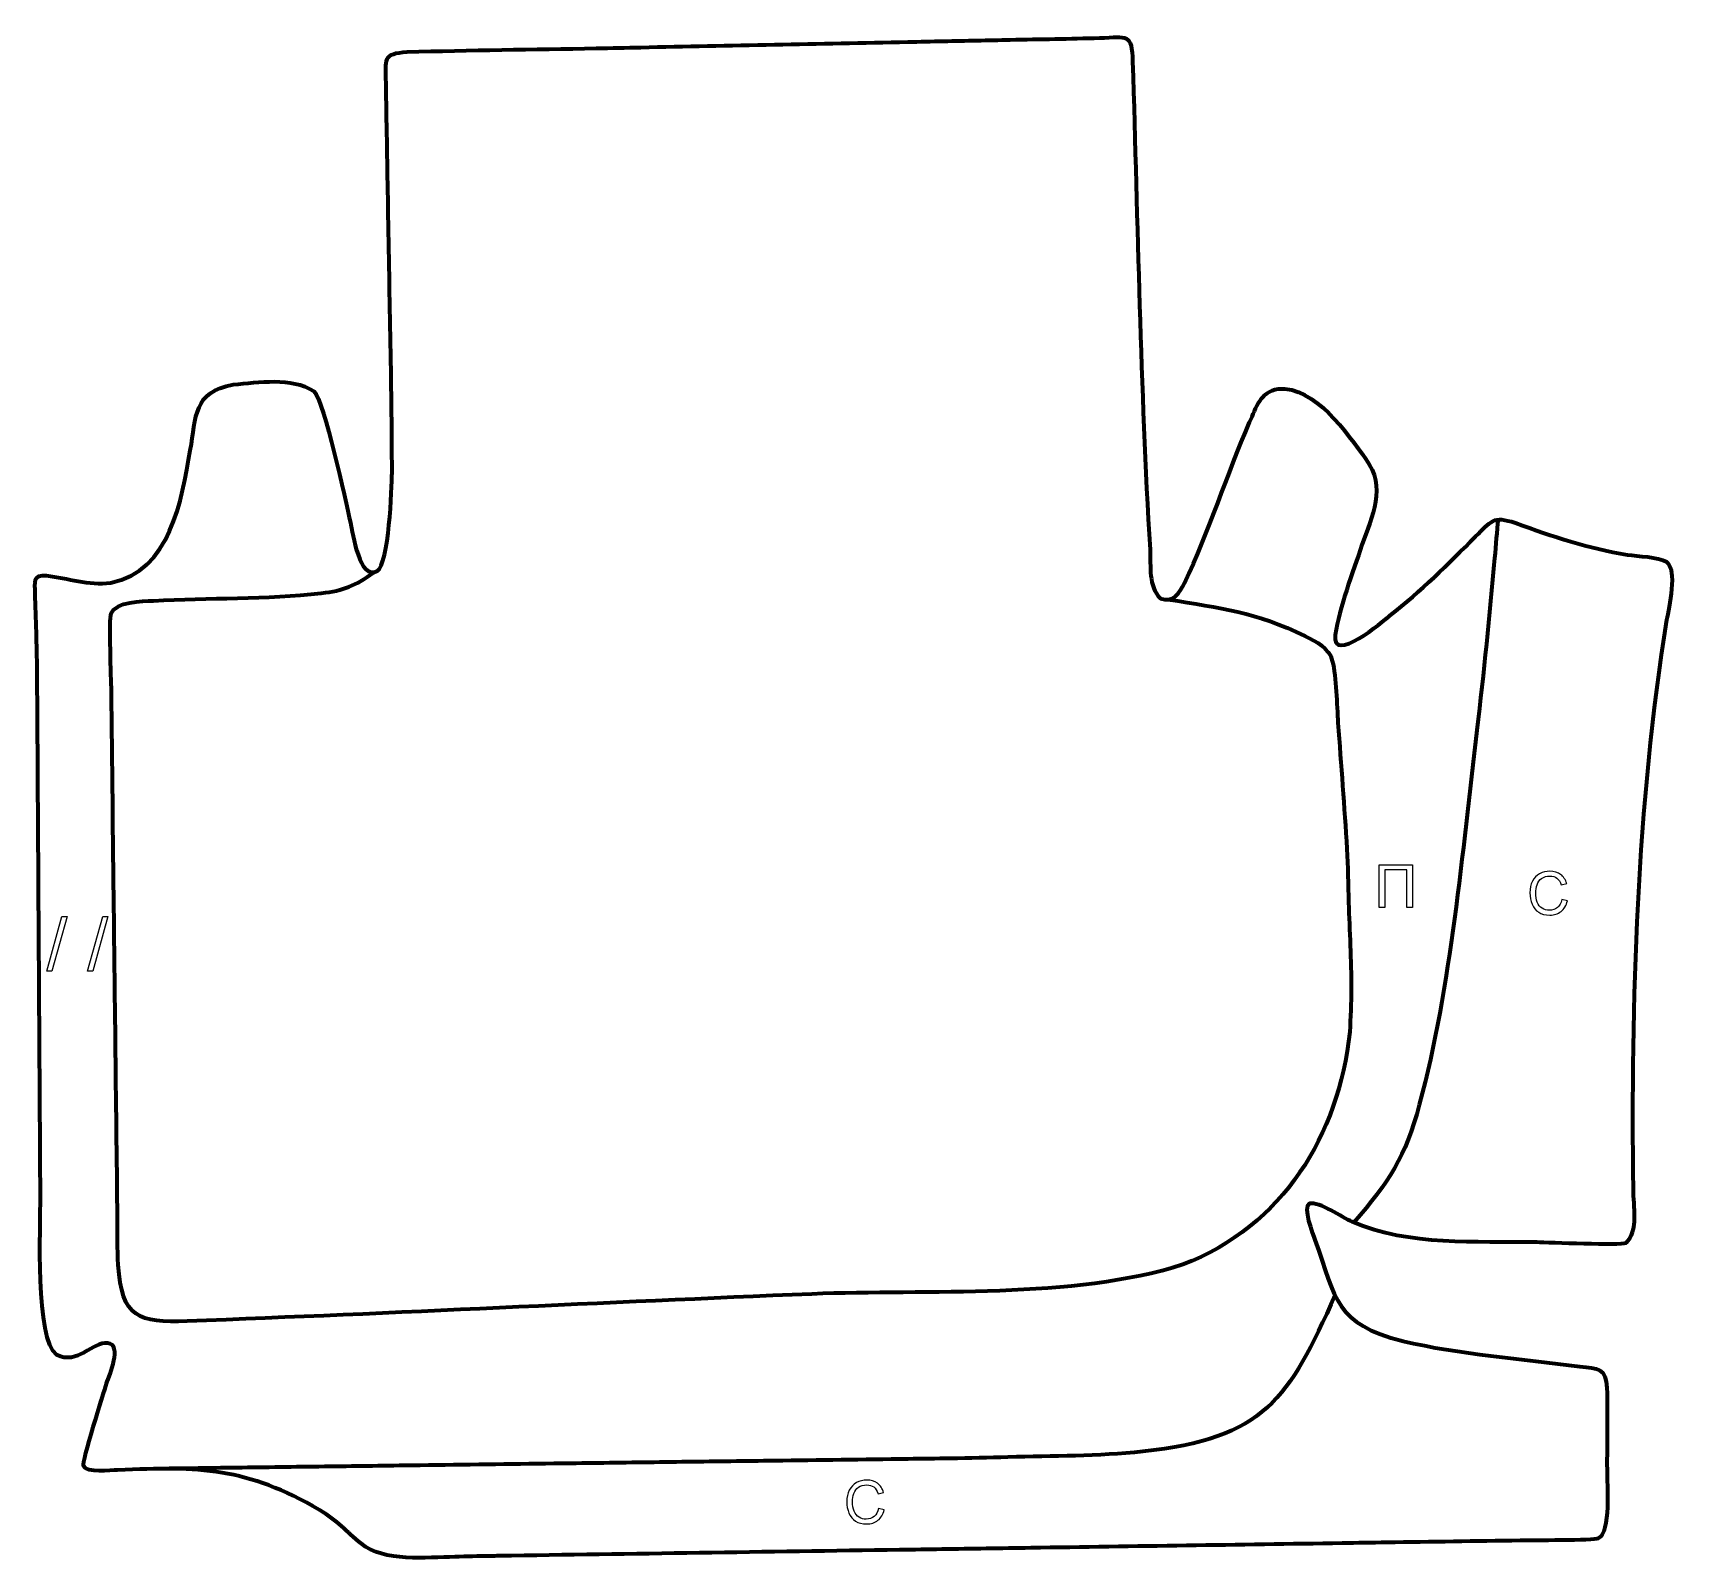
# Model space of a CAD drawing. Header units: millimetres. Extents: x 1223 to 1930, y 49 to 706.
import ezdxf

# ---------------------------------------------------------------- set-up
doc = ezdxf.new("R2010")
doc.units = ezdxf.units.MM
doc.header["$MEASUREMENT"] = 0
doc.layers.add('layer 2', color=7, linetype='Continuous')
doc.layers.add('layer 3', color=7, linetype='Continuous')

msp = doc.modelspace()

# ---------------------------------------------------------------- linework, layer by layer
at = {"layer": 'layer 2', "color": 142, "lineweight": 158}
for points, knots in [([(1852.6659, 497.6078), (1852.1639, 491.9296), (1851.6619, 486.2515), (1851.1598, 480.5733), (1851.1598, 480.5733), (1848.9624, 455.6451), (1846.5689, 431.4509), (1843.5413, 406.5973), (1843.5413, 406.5973), (1837.1991, 353.6165), (1832.5198, 296.972), (1818.8043, 245.4494), (1818.8043, 245.4494), (1812.8778, 223.1861), (1805.7485, 211.9374), (1790.5826, 194.8705)], [0, 0, 0, 0, 0.2, 0.2, 0.2, 0.2, 0.4, 0.4, 0.4, 0.4, 0.6, 0.6, 0.6, 0.6, 1, 1, 1, 1]), ([(1710.8416, 462.838), (1733.6723, 459.0651), (1748.2279, 457.5208), (1769.69, 447.0466), (1769.69, 447.0466), (1774.4011, 444.7473), (1780.0357, 441.9269), (1781.4005, 436.4336), (1781.4005, 436.4336), (1783.2166, 429.1239), (1783.3264, 417.5192), (1783.8143, 409.7066), (1783.8143, 409.7066), (1785.1422, 391.6415), (1786.5657, 373.5907), (1787.6481, 355.508), (1787.6481, 355.508), (1788.1028, 347.8601), (1788.1464, 340.1539), (1788.3913, 332.4926), (1788.3913, 332.4926), (1788.7973, 320.3132), (1789.4756, 307.4647), (1789.5241, 295.3476), (1789.5241, 295.3476), (1789.5487, 289.2005), (1789.2014, 282.9767), (1788.898, 276.8346), (1788.898, 276.8346), (1783.9513, 232.0119), (1760.2869, 193.5096), (1717.13, 176.7053), (1717.13, 176.7053), (1669.8866, 161.6193), (1607.5148, 166.096), (1557.5872, 164.0634), (1557.5872, 164.0634), (1468.0374, 160.3949), (1378.5301, 155.7393), (1288.9674, 152.3861), (1288.9674, 152.3861), (1268.1993, 151.6028), (1260.8172, 153.7609), (1259.3373, 176.6484), (1259.3373, 176.6484), (1258.8987, 183.4318), (1259.0609, 190.2912), (1259.046, 197.0889), (1259.046, 197.0889), (1258.9718, 203.461), (1258.8978, 209.833), (1258.8237, 216.2052), (1258.8237, 216.2052), (1258.5311, 241.375), (1258.2385, 266.5448), (1257.9458, 291.7145), (1257.9458, 291.7145), (1257.8014, 304.1401), (1257.6569, 316.5657), (1257.5125, 328.9912), (1257.5125, 328.9912), (1257.1458, 360.5332), (1256.7791, 392.075), (1256.4124, 423.6169), (1256.4124, 423.6169), (1256.3371, 428.5071), (1255.3381, 454.3774), (1256.2598, 456.783), (1256.2598, 456.783), (1258.2384, 461.9479), (1269.5853, 461.9374), (1274.4748, 462.2519), (1274.4748, 462.2519), (1298.2307, 463.5854), (1323.1827, 462.8351), (1346.6627, 465.5167), (1346.6627, 465.5167), (1356.4849, 466.6385), (1361.1047, 468.6041), (1369.0769, 474.3809)], [0, 0, 0, 0, 0.04761905, 0.04761905, 0.04761905, 0.04761905, 0.0952381, 0.0952381, 0.0952381, 0.0952381, 0.14285714, 0.14285714, 0.14285714, 0.14285714, 0.19047619, 0.19047619, 0.19047619, 0.19047619, 0.23809524, 0.23809524, 0.23809524, 0.23809524, 0.28571429, 0.28571429, 0.28571429, 0.28571429, 0.33333333, 0.33333333, 0.33333333, 0.33333333, 0.38095238, 0.38095238, 0.38095238, 0.38095238, 0.42857143, 0.42857143, 0.42857143, 0.42857143, 0.47619048, 0.47619048, 0.47619048, 0.47619048, 0.52380952, 0.52380952, 0.52380952, 0.52380952, 0.57142857, 0.57142857, 0.57142857, 0.57142857, 0.61904762, 0.61904762, 0.61904762, 0.61904762, 0.66666667, 0.66666667, 0.66666667, 0.66666667, 0.71428571, 0.71428571, 0.71428571, 0.71428571, 0.76190476, 0.76190476, 0.76190476, 0.76190476, 0.80952381, 0.80952381, 0.80952381, 0.80952381, 0.85714286, 0.85714286, 0.85714286, 0.85714286, 0.9047619, 0.9047619, 0.9047619, 0.9047619, 1, 1, 1, 1]), ([(1782.6282, 163.7212), (1762.7134, 118.7367), (1752.0412, 101.9284), (1699.8885, 96.3091), (1699.8885, 96.3091), (1680.6825, 94.2397), (1661.2339, 94.4053), (1641.9391, 93.8986), (1641.9391, 93.8986), (1633.673, 93.6684), (1625.4124, 93.4436), (1617.1437, 93.3203), (1617.1437, 93.3203), (1611.0779, 93.2416), (1605.0121, 93.163), (1598.9464, 93.0844), (1598.9464, 93.0844), (1579.7913, 92.8361), (1560.6361, 92.5878), (1541.481, 92.3395), (1541.481, 92.3395), (1529.0302, 92.1782), (1516.5794, 92.0167), (1504.1286, 91.8553), (1504.1286, 91.8553), (1491.3585, 91.6898), (1478.5884, 91.5243), (1465.8183, 91.3587), (1465.8183, 91.3587), (1459.4333, 91.276), (1453.0483, 91.1932), (1446.6632, 91.1105), (1446.6632, 91.1105), (1427.5082, 90.8622), (1408.3531, 90.6139), (1389.1979, 90.3656), (1389.1979, 90.3656), (1377.0664, 90.2083), (1364.9348, 90.051), (1352.8032, 89.8938), (1352.8032, 89.8938), (1346.4181, 89.811), (1340.0331, 89.7283), (1333.6481, 89.6455), (1333.6481, 89.6455), (1321.1972, 89.4841), (1308.7465, 89.3227), (1296.2957, 89.1613), (1296.2957, 89.1613), (1289.5913, 89.0744), (1282.8871, 88.9875), (1276.1828, 88.9006), (1276.1828, 88.9006), (1276.1828, 88.9006), (1275.225, 88.8882), (1275.225, 88.8882)], [0, 0, 0, 0, 0.06666667, 0.06666667, 0.06666667, 0.06666667, 0.13333333, 0.13333333, 0.13333333, 0.13333333, 0.2, 0.2, 0.2, 0.2, 0.26666667, 0.26666667, 0.26666667, 0.26666667, 0.33333333, 0.33333333, 0.33333333, 0.33333333, 0.4, 0.4, 0.4, 0.4, 0.46666667, 0.46666667, 0.46666667, 0.46666667, 0.53333333, 0.53333333, 0.53333333, 0.53333333, 0.6, 0.6, 0.6, 0.6, 0.66666667, 0.66666667, 0.66666667, 0.66666667, 0.73333333, 0.73333333, 0.73333333, 0.73333333, 0.8, 0.8, 0.8, 0.8, 0.86666667, 0.86666667, 0.86666667, 0.86666667, 1, 1, 1, 1])]:
    msp.add_open_spline(points, degree=3, knots=knots, dxfattribs=at)
at = {"layer": 'layer 2', "color": 142}
for points, knots in [([(1815.8546, 348.6108), (1815.8546, 348.6108), (1801.5166, 348.6108), (1801.5166, 348.6108), (1801.5166, 348.6108), (1801.5166, 348.6108), (1801.5166, 330.3439), (1801.5166, 330.3439), (1801.5166, 330.3439), (1801.5166, 330.3439), (1803.9403, 330.3439), (1803.9403, 330.3439), (1803.9403, 330.3439), (1803.9403, 330.3439), (1803.9403, 346.4678), (1803.9403, 346.4678), (1803.9403, 346.4678), (1803.9403, 346.4678), (1813.4309, 346.4678), (1813.4309, 346.4678), (1813.4309, 346.4678), (1813.4309, 346.4678), (1813.4309, 330.3439), (1813.4309, 330.3439), (1813.4309, 330.3439), (1813.4309, 330.3439), (1815.8546, 330.3439), (1815.8546, 330.3439), (1815.8546, 330.3439), (1815.8546, 330.3439), (1815.8546, 348.6108), (1815.8546, 348.6108)], [0, 0, 0, 0, 0.11111111, 0.11111111, 0.11111111, 0.11111111, 0.22222222, 0.22222222, 0.22222222, 0.22222222, 0.33333333, 0.33333333, 0.33333333, 0.33333333, 0.44444444, 0.44444444, 0.44444444, 0.44444444, 0.55555556, 0.55555556, 0.55555556, 0.55555556, 0.66666667, 0.66666667, 0.66666667, 0.66666667, 0.77777778, 0.77777778, 0.77777778, 0.77777778, 1, 1, 1, 1]), ([(1880.0536, 333.7402), (1880.0536, 333.7402), (1882.4774, 333.1279), (1882.4774, 333.1279), (1882.4774, 333.1279), (1881.9714, 331.1422), (1881.0615, 329.6327), (1879.7475, 328.5909), (1879.7475, 328.5909), (1878.4336, 327.5492), (1876.8263, 327.0262), (1874.9256, 327.0262), (1874.9256, 327.0262), (1872.9612, 327.0262), (1871.3624, 327.4258), (1870.1293, 328.2295), (1870.1293, 328.2295), (1868.8962, 329.0289), (1867.9607, 330.1897), (1867.3186, 331.7077), (1867.3186, 331.7077), (1866.6766, 333.2299), (1866.3534, 334.8585), (1866.3534, 336.6018), (1866.3534, 336.6018), (1866.3534, 338.5025), (1866.7149, 340.1608), (1867.442, 341.5768), (1867.442, 341.5768), (1868.1691, 342.9927), (1869.2023, 344.0685), (1870.5417, 344.8041), (1870.5417, 344.8041), (1871.8811, 345.5397), (1873.3566, 345.9054), (1874.9639, 345.9054), (1874.9639, 345.9054), (1876.7923, 345.9054), (1878.3273, 345.4419), (1879.5689, 344.5107), (1879.5689, 344.5107), (1880.8149, 343.5795), (1881.6823, 342.2741), (1882.1713, 340.5903), (1882.1713, 340.5903), (1882.1713, 340.5903), (1879.7985, 340.029), (1879.7985, 340.029), (1879.7985, 340.029), (1879.3776, 341.3557), (1878.761, 342.3251), (1877.9574, 342.9289), (1877.9574, 342.9289), (1877.1537, 343.537), (1876.1417, 343.8389), (1874.9214, 343.8389), (1874.9214, 343.8389), (1873.5224, 343.8389), (1872.3489, 343.503), (1871.4092, 342.8311), (1871.4092, 342.8311), (1870.4694, 342.1593), (1869.8061, 341.2536), (1869.4277, 340.1226), (1869.4277, 340.1226), (1869.045, 338.9873), (1868.8536, 337.8179), (1868.8536, 336.6146), (1868.8536, 336.6146), (1868.8536, 335.0626), (1869.079, 333.7062), (1869.5297, 332.5496), (1869.5297, 332.5496), (1869.9805, 331.3888), (1870.682, 330.5256), (1871.6345, 329.9516), (1871.6345, 329.9516), (1872.587, 329.3776), (1873.616, 329.0927), (1874.7258, 329.0927), (1874.7258, 329.0927), (1876.0779, 329.0927), (1877.2175, 329.4839), (1878.153, 330.262), (1878.153, 330.262), (1879.0884, 331.0444), (1879.722, 332.2009), (1880.0536, 333.7402)], [0, 0, 0, 0, 0.04347826, 0.04347826, 0.04347826, 0.04347826, 0.08695652, 0.08695652, 0.08695652, 0.08695652, 0.13043478, 0.13043478, 0.13043478, 0.13043478, 0.17391304, 0.17391304, 0.17391304, 0.17391304, 0.2173913, 0.2173913, 0.2173913, 0.2173913, 0.26086957, 0.26086957, 0.26086957, 0.26086957, 0.30434783, 0.30434783, 0.30434783, 0.30434783, 0.34782609, 0.34782609, 0.34782609, 0.34782609, 0.39130435, 0.39130435, 0.39130435, 0.39130435, 0.43478261, 0.43478261, 0.43478261, 0.43478261, 0.47826087, 0.47826087, 0.47826087, 0.47826087, 0.52173913, 0.52173913, 0.52173913, 0.52173913, 0.56521739, 0.56521739, 0.56521739, 0.56521739, 0.60869565, 0.60869565, 0.60869565, 0.60869565, 0.65217391, 0.65217391, 0.65217391, 0.65217391, 0.69565217, 0.69565217, 0.69565217, 0.69565217, 0.73913043, 0.73913043, 0.73913043, 0.73913043, 0.7826087, 0.7826087, 0.7826087, 0.7826087, 0.82608696, 0.82608696, 0.82608696, 0.82608696, 0.86956522, 0.86956522, 0.86956522, 0.86956522, 0.91304348, 0.91304348, 0.91304348, 0.91304348, 1, 1, 1, 1]), ([(1230.8042, 302.9799), (1230.8042, 302.9799), (1237.346, 326.3662), (1237.346, 326.3662), (1237.346, 326.3662), (1237.346, 326.3662), (1235.1233, 326.3662), (1235.1233, 326.3662), (1235.1233, 326.3662), (1235.1233, 326.3662), (1228.5814, 302.9799), (1228.5814, 302.9799), (1228.5814, 302.9799), (1228.5814, 302.9799), (1230.8042, 302.9799), (1230.8042, 302.9799)], [0, 0, 0, 0, 0.2, 0.2, 0.2, 0.2, 0.4, 0.4, 0.4, 0.4, 0.6, 0.6, 0.6, 0.6, 1, 1, 1, 1]), ([(1248.365, 302.9799), (1248.365, 302.9799), (1254.9068, 326.3662), (1254.9068, 326.3662), (1254.9068, 326.3662), (1254.9068, 326.3662), (1252.6841, 326.3662), (1252.6841, 326.3662), (1252.6841, 326.3662), (1252.6841, 326.3662), (1246.1422, 302.9799), (1246.1422, 302.9799), (1246.1422, 302.9799), (1246.1422, 302.9799), (1248.365, 302.9799), (1248.365, 302.9799)], [0, 0, 0, 0, 0.2, 0.2, 0.2, 0.2, 0.4, 0.4, 0.4, 0.4, 0.6, 0.6, 0.6, 0.6, 1, 1, 1, 1]), ([(1586.3071, 71.8845), (1586.3071, 71.8845), (1588.7308, 71.2722), (1588.7308, 71.2722), (1588.7308, 71.2722), (1588.2248, 69.2865), (1587.3149, 67.777), (1586.001, 66.7352), (1586.001, 66.7352), (1584.6871, 65.6935), (1583.0798, 65.1705), (1581.1791, 65.1705), (1581.1791, 65.1705), (1579.2147, 65.1705), (1577.6159, 65.5701), (1576.3828, 66.3738), (1576.3828, 66.3738), (1575.1497, 67.1732), (1574.2142, 68.334), (1573.5721, 69.852), (1573.5721, 69.852), (1572.9301, 71.3742), (1572.6069, 73.0028), (1572.6069, 74.7461), (1572.6069, 74.7461), (1572.6069, 76.6468), (1572.9684, 78.3051), (1573.6955, 79.7211), (1573.6955, 79.7211), (1574.4226, 81.137), (1575.4558, 82.2128), (1576.7952, 82.9484), (1576.7952, 82.9484), (1578.1346, 83.684), (1579.6101, 84.0497), (1581.2174, 84.0497), (1581.2174, 84.0497), (1583.0458, 84.0497), (1584.5808, 83.5862), (1585.8224, 82.655), (1585.8224, 82.655), (1587.0683, 81.7238), (1587.9357, 80.4184), (1588.4247, 78.7346), (1588.4247, 78.7346), (1588.4247, 78.7346), (1586.052, 78.1733), (1586.052, 78.1733), (1586.052, 78.1733), (1585.6311, 79.5), (1585.0145, 80.4694), (1584.2109, 81.0732), (1584.2109, 81.0732), (1583.4072, 81.6813), (1582.3952, 81.9832), (1581.1749, 81.9832), (1581.1749, 81.9832), (1579.7759, 81.9832), (1578.6024, 81.6473), (1577.6627, 80.9754), (1577.6627, 80.9754), (1576.7229, 80.3036), (1576.0596, 79.3979), (1575.6812, 78.2669), (1575.6812, 78.2669), (1575.2985, 77.1316), (1575.1071, 75.9622), (1575.1071, 74.7589), (1575.1071, 74.7589), (1575.1071, 73.2069), (1575.3325, 71.8505), (1575.7832, 70.6939), (1575.7832, 70.6939), (1576.234, 69.5331), (1576.9355, 68.6699), (1577.888, 68.0959), (1577.888, 68.0959), (1578.8405, 67.5219), (1579.8695, 67.237), (1580.9793, 67.237), (1580.9793, 67.237), (1582.3314, 67.237), (1583.471, 67.6282), (1584.4065, 68.4063), (1584.4065, 68.4063), (1585.3419, 69.1887), (1585.9755, 70.3452), (1586.3071, 71.8845)], [0, 0, 0, 0, 0.04347826, 0.04347826, 0.04347826, 0.04347826, 0.08695652, 0.08695652, 0.08695652, 0.08695652, 0.13043478, 0.13043478, 0.13043478, 0.13043478, 0.17391304, 0.17391304, 0.17391304, 0.17391304, 0.2173913, 0.2173913, 0.2173913, 0.2173913, 0.26086957, 0.26086957, 0.26086957, 0.26086957, 0.30434783, 0.30434783, 0.30434783, 0.30434783, 0.34782609, 0.34782609, 0.34782609, 0.34782609, 0.39130435, 0.39130435, 0.39130435, 0.39130435, 0.43478261, 0.43478261, 0.43478261, 0.43478261, 0.47826087, 0.47826087, 0.47826087, 0.47826087, 0.52173913, 0.52173913, 0.52173913, 0.52173913, 0.56521739, 0.56521739, 0.56521739, 0.56521739, 0.60869565, 0.60869565, 0.60869565, 0.60869565, 0.65217391, 0.65217391, 0.65217391, 0.65217391, 0.69565217, 0.69565217, 0.69565217, 0.69565217, 0.73913043, 0.73913043, 0.73913043, 0.73913043, 0.7826087, 0.7826087, 0.7826087, 0.7826087, 0.82608696, 0.82608696, 0.82608696, 0.82608696, 0.86956522, 0.86956522, 0.86956522, 0.86956522, 0.91304348, 0.91304348, 0.91304348, 0.91304348, 1, 1, 1, 1])]:
    msp.add_open_spline(points, degree=3, knots=knots, dxfattribs=at)
at = {"layer": 'layer 3', "color": 242, "lineweight": 158}
msp.add_open_spline([(1860.1197, 495.6927), (1850.4592, 499.0059), (1849.7371, 496.4656), (1843.0032, 489.8568), (1843.0032, 489.8568), (1830.7411, 477.69), (1819.895, 466.5269), (1806.1592, 455.842), (1806.1592, 455.842), (1803.2318, 453.4747), (1781.1624, 434.6453), (1782.6212, 447.5825), (1782.6212, 447.5825), (1784.4127, 459.3309), (1790.2508, 474.6487), (1794.1451, 486.2178), (1794.1451, 486.2178), (1798.5705, 498.6862), (1804.7552, 511.0798), (1795.8004, 523.1456), (1795.8004, 523.1456), (1787.5514, 534.4558), (1774.0742, 554.4544), (1758.0619, 553.4116), (1758.0619, 553.4116), (1750.4942, 552.0189), (1748.6974, 545.3913), (1745.8507, 538.9983), (1745.8507, 538.9983), (1735.959, 516.2265), (1728.5468, 492.0883), (1717.7648, 469.8047), (1717.7648, 469.8047), (1715.7574, 465.6563), (1712.9071, 461.0566), (1707.5067, 463.2457), (1707.5067, 463.2457), (1702.143, 468.3369), (1703.4379, 477.1859), (1703.0038, 484.2282), (1703.0038, 484.2282), (1698.791, 554.3272), (1697.755, 623.9684), (1695.5299, 694.0814), (1695.5299, 694.0814), (1695.1374, 706.4525), (1693.3826, 704.6723), (1681.3473, 704.3152), (1681.3473, 704.3152), (1668.5679, 703.9358), (1655.7131, 703.7619), (1642.9237, 703.4997), (1642.9237, 703.4997), (1633.3538, 703.3034), (1623.784, 703.1071), (1614.2141, 702.9109), (1614.2141, 702.9109), (1609.1101, 702.8062), (1604.0062, 702.7015), (1598.9023, 702.5968), (1598.9023, 702.5968), (1560.6228, 701.8117), (1522.3433, 701.0267), (1484.0639, 700.2416), (1484.0639, 700.2416), (1477.684, 700.1107), (1471.304, 699.98), (1464.9241, 699.8491), (1464.9241, 699.8491), (1437.845, 699.3004), (1410.6615, 699.095), (1383.6021, 698.2434), (1383.6021, 698.2434), (1372.8866, 697.7442), (1374.4007, 694.951), (1374.5199, 684.977), (1374.5199, 684.977), (1374.7182, 668.3979), (1375.1127, 651.7371), (1375.3559, 635.1407), (1375.3559, 635.1407), (1375.941, 595.911), (1376.959, 556.5523), (1377.0957, 517.3334), (1377.0957, 517.3334), (1377.0139, 510.6832), (1375.7211, 477.9445), (1370.7864, 475.0824), (1370.7864, 475.0824), (1363.0426, 470.5909), (1360.2616, 491.2446), (1359.179, 495.9342), (1359.179, 495.9342), (1357.0002, 505.3529), (1348.0983, 547.4239), (1343.5002, 552.3553), (1343.5002, 552.3553), (1333.7046, 558.6517), (1319.8521, 556.0875), (1308.8384, 555.2431), (1308.8384, 555.2431), (1291.5597, 552.0373), (1292.9586, 541.536), (1290.3456, 526.8578), (1290.3456, 526.8578), (1286.668, 505.6829), (1281.7112, 474.8046), (1256.1617, 469.9768), (1256.1617, 469.9768), (1246.412, 468.737), (1237.8126, 471.9732), (1228.5107, 473.0356), (1228.5107, 473.0356), (1222.6617, 473.7035), (1223.5202, 470.0794), (1223.6403, 465.3933), (1223.6403, 465.3933), (1223.9228, 454.3684), (1224.4167, 443.2454), (1224.5037, 432.237), (1224.5037, 432.237), (1224.5434, 425.8681), (1224.5831, 419.4991), (1224.6226, 413.1303), (1224.6226, 413.1303), (1224.8605, 374.9166), (1225.0983, 336.7031), (1225.3362, 298.4895), (1225.3362, 298.4895), (1225.4115, 286.3886), (1225.4868, 274.2876), (1225.5622, 262.1866), (1225.5622, 262.1866), (1225.5998, 256.1361), (1225.6374, 250.0856), (1225.6751, 244.0352), (1225.6751, 244.0352), (1225.7147, 237.6662), (1225.7544, 231.2973), (1225.794, 224.9283), (1225.794, 224.9283), (1225.8337, 218.5595), (1225.8733, 212.1905), (1225.9129, 205.8216), (1225.9129, 205.8216), (1225.9169, 193.5842), (1223.7226, 144.4993), (1232.8156, 137.8727), (1232.8156, 137.8727), (1241.8134, 133.2676), (1248.348, 143.7162), (1254.8523, 142.9838), (1254.8523, 142.9838), (1261.2818, 142.2599), (1255.5403, 129.2876), (1254.3489, 125.6537), (1254.3489, 125.6537), (1253.0484, 121.5678), (1243.7453, 91.5811), (1244.3584, 90.1404), (1244.3584, 90.1404), (1245.7378, 86.8983), (1256.1389, 88.2089), (1259.041, 88.3437), (1259.041, 88.3437), (1294.2713, 89.9249), (1314.649, 89.5112), (1346.0033, 71.1367), (1346.0033, 71.1367), (1353.6635, 66.6476), (1357.291, 61.9875), (1363.7971, 56.7076), (1363.7971, 56.7076), (1373.5778, 48.7702), (1392.0119, 50.7501), (1404.115, 51.0318), (1404.115, 51.0318), (1409.1797, 51.1496), (1414.2417, 51.2802), (1419.3073, 51.3647), (1419.3073, 51.3647), (1420.5826, 51.384), (1421.8581, 51.4031), (1423.1335, 51.4223), (1423.1335, 51.4223), (1480.5266, 52.2865), (1537.9196, 53.1507), (1595.3126, 54.0149), (1595.3126, 54.0149), (1601.3708, 54.1061), (1607.429, 54.1974), (1613.4871, 54.2886), (1613.4871, 54.2886), (1626.2412, 54.4807), (1638.9952, 54.6727), (1651.7492, 54.8648), (1651.7492, 54.8648), (1696.3882, 55.5369), (1741.0272, 56.2091), (1785.6663, 56.8814), (1785.6663, 56.8814), (1792.0433, 56.9774), (1798.4203, 57.0734), (1804.7973, 57.1694), (1804.7973, 57.1694), (1823.9283, 57.4575), (1843.0593, 57.7456), (1862.1904, 58.0336), (1862.1904, 58.0336), (1866.5148, 58.0827), (1894.1601, 58.0616), (1895.7443, 58.8783), (1895.7443, 58.8783), (1901.2094, 61.6955), (1899.5242, 82.0849), (1899.5064, 88.5314), (1899.5064, 88.5314), (1899.4782, 100.2077), (1899.6625, 112.0182), (1899.4814, 123.6733), (1899.4814, 123.6733), (1899.0807, 132.3287), (1895.5286, 131.9377), (1887.7957, 132.9571), (1887.7957, 132.9571), (1863.0023, 136.1014), (1836.0142, 138.1738), (1811.8041, 143.8254), (1811.8041, 143.8254), (1782.2519, 151.4673), (1783.3511, 161.2774), (1773.9154, 187.3498), (1773.9154, 187.3498), (1773.0722, 189.6798), (1768.3232, 201.7179), (1771.566, 202.9708), (1771.566, 202.9708), (1775.7932, 203.8747), (1785.6516, 197.0436), (1789.906, 195.0606), (1789.906, 195.0606), (1814.8909, 184.4722), (1842.6866, 186.8789), (1869.3098, 186.3202), (1869.3098, 186.3202), (1874.4033, 186.1939), (1905.5478, 184.8745), (1907.5811, 185.8934), (1907.5811, 185.8934), (1913.0281, 191.0001), (1910.7899, 202.2379), (1910.6896, 209.0953), (1910.6896, 209.0953), (1909.6693, 289.8263), (1912.2972, 374.2175), (1925.1361, 453.9872), (1925.1361, 453.9872), (1926.0311, 459.2604), (1930.0768, 475.6796), (1924.9038, 479.0443), (1924.9038, 479.0443), (1921.7151, 481.1185), (1912.6368, 481.3168), (1908.3178, 482.0234), (1908.3178, 482.0234), (1891.1759, 484.8274), (1876.358, 489.8248), (1860.1197, 495.6927)], degree=3, knots=[0, 0, 0, 0, 0.01470588, 0.01470588, 0.01470588, 0.01470588, 0.02941176, 0.02941176, 0.02941176, 0.02941176, 0.04411765, 0.04411765, 0.04411765, 0.04411765, 0.05882353, 0.05882353, 0.05882353, 0.05882353, 0.07352941, 0.07352941, 0.07352941, 0.07352941, 0.08823529, 0.08823529, 0.08823529, 0.08823529, 0.10294118, 0.10294118, 0.10294118, 0.10294118, 0.11764706, 0.11764706, 0.11764706, 0.11764706, 0.13235294, 0.13235294, 0.13235294, 0.13235294, 0.14705882, 0.14705882, 0.14705882, 0.14705882, 0.16176471, 0.16176471, 0.16176471, 0.16176471, 0.17647059, 0.17647059, 0.17647059, 0.17647059, 0.19117647, 0.19117647, 0.19117647, 0.19117647, 0.20588235, 0.20588235, 0.20588235, 0.20588235, 0.22058824, 0.22058824, 0.22058824, 0.22058824, 0.23529412, 0.23529412, 0.23529412, 0.23529412, 0.25, 0.25, 0.25, 0.25, 0.26470588, 0.26470588, 0.26470588, 0.26470588, 0.27941176, 0.27941176, 0.27941176, 0.27941176, 0.29411765, 0.29411765, 0.29411765, 0.29411765, 0.30882353, 0.30882353, 0.30882353, 0.30882353, 0.32352941, 0.32352941, 0.32352941, 0.32352941, 0.33823529, 0.33823529, 0.33823529, 0.33823529, 0.35294118, 0.35294118, 0.35294118, 0.35294118, 0.36764706, 0.36764706, 0.36764706, 0.36764706, 0.38235294, 0.38235294, 0.38235294, 0.38235294, 0.39705882, 0.39705882, 0.39705882, 0.39705882, 0.41176471, 0.41176471, 0.41176471, 0.41176471, 0.42647059, 0.42647059, 0.42647059, 0.42647059, 0.44117647, 0.44117647, 0.44117647, 0.44117647, 0.45588235, 0.45588235, 0.45588235, 0.45588235, 0.47058824, 0.47058824, 0.47058824, 0.47058824, 0.48529412, 0.48529412, 0.48529412, 0.48529412, 0.5, 0.5, 0.5, 0.5, 0.51470588, 0.51470588, 0.51470588, 0.51470588, 0.52941176, 0.52941176, 0.52941176, 0.52941176, 0.54411765, 0.54411765, 0.54411765, 0.54411765, 0.55882353, 0.55882353, 0.55882353, 0.55882353, 0.57352941, 0.57352941, 0.57352941, 0.57352941, 0.58823529, 0.58823529, 0.58823529, 0.58823529, 0.60294118, 0.60294118, 0.60294118, 0.60294118, 0.61764706, 0.61764706, 0.61764706, 0.61764706, 0.63235294, 0.63235294, 0.63235294, 0.63235294, 0.64705882, 0.64705882, 0.64705882, 0.64705882, 0.66176471, 0.66176471, 0.66176471, 0.66176471, 0.67647059, 0.67647059, 0.67647059, 0.67647059, 0.69117647, 0.69117647, 0.69117647, 0.69117647, 0.70588235, 0.70588235, 0.70588235, 0.70588235, 0.72058824, 0.72058824, 0.72058824, 0.72058824, 0.73529412, 0.73529412, 0.73529412, 0.73529412, 0.75, 0.75, 0.75, 0.75, 0.76470588, 0.76470588, 0.76470588, 0.76470588, 0.77941176, 0.77941176, 0.77941176, 0.77941176, 0.79411765, 0.79411765, 0.79411765, 0.79411765, 0.80882353, 0.80882353, 0.80882353, 0.80882353, 0.82352941, 0.82352941, 0.82352941, 0.82352941, 0.83823529, 0.83823529, 0.83823529, 0.83823529, 0.85294118, 0.85294118, 0.85294118, 0.85294118, 0.86764706, 0.86764706, 0.86764706, 0.86764706, 0.88235294, 0.88235294, 0.88235294, 0.88235294, 0.89705882, 0.89705882, 0.89705882, 0.89705882, 0.91176471, 0.91176471, 0.91176471, 0.91176471, 0.92647059, 0.92647059, 0.92647059, 0.92647059, 0.94117647, 0.94117647, 0.94117647, 0.94117647, 0.95588235, 0.95588235, 0.95588235, 0.95588235, 0.97058824, 0.97058824, 0.97058824, 0.97058824, 1, 1, 1, 1], dxfattribs=at)

doc.saveas('drawing.dxf')
